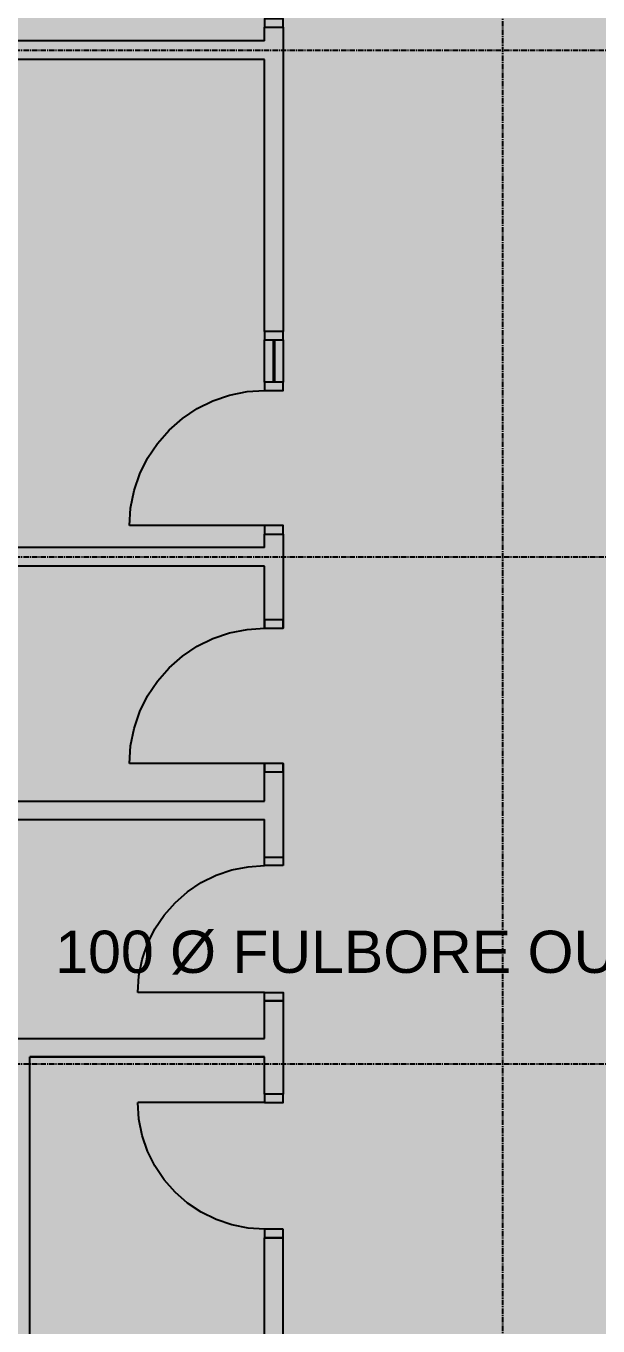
# Model space of a CAD drawing. Header units: millimetres. Extents: x -49883 to 118742, y -18440 to 67826.
# Drawn here: x 36645 to 40030, y 45723 to 53418 of the extents above; entities that cross this region are included whole.
import ezdxf

# ---------------------------------------------------------------- set-up
doc = ezdxf.new("R2010")
doc.units = ezdxf.units.MM
doc.linetypes.add('PCENTRE', pattern=[50.8, 31.75, -6.35, 6.35, -6.35])
doc.linetypes.add('PCENTRE2', pattern=[28.575, 19.05, -3.175, 3.175, -3.175])
for name, color, linetype in [('Boundaries_and_building_grids', 140, 'PCENTRE2'), ('Fourth Floor - Hatch', 1, 'Continuous'), ('Fourth Floor - Text and Leaders', 1, 'Continuous'), ('Third Floor - Doors Windows and Openings', 1, 'Continuous'), ('Third Floor - Structural Members', 5, 'Continuous'), ('Third Floor - Walls', 3, 'Continuous')]:
    doc.layers.add(name, color=color, linetype=linetype)
doc.styles.add('Arial1', font='arial.ttf')

msp = doc.modelspace()

# ---------------------------------------------------------------- hatches: boundary and pattern name
at = {"layer": 'Fourth Floor - Hatch', "linetype": 'Continuous'}
h = msp.add_hatch(dxfattribs=at)
h.set_pattern_fill('ANGLE', color=61, scale=45, style=0)
h.set_pattern_definition([(0, (0, 0), (0, 314.325), [228.6, -85.725]), (90, (0, 0), (-314.325, 2e-14), [228.6, -85.725])])
h.paths.add_polyline_path([(33617.2, 65175.7), (45317.2, 65175.7), (45317.2, 36985.7), (33617.2, 36985.7), (33617.2, 37025.7), (33127.2, 37025.7), (33127.2, 42525.7), (33617.2, 42525.7)])
h.paths.add_polyline_path([(36537.2, 44490.7), (38297.2, 44490.7), (38297.2, 41260.7), (36537.2, 41260.7)])

# ---------------------------------------------------------------- linework, layer by layer
at = {"layer": 'Boundaries_and_building_grids', "color": 140, "linetype": 'PCENTRE', "lineweight": -3}
for p, q in [((39467.2, -6274.3), (39467.2, 67825.7)), ((-49882.8, 53275.7), (47817.2, 53275.7)), ((-49882.8, 50275.7), (47817.2, 50275.7)), ((-49882.8, 47275.7), (47817.2, 47275.7))]:
    msp.add_line(p, q, dxfattribs=at)
at = {"layer": 'Third Floor - Doors Windows and Openings', "linetype": 'Continuous'}
for p, q in [((38057.2, 51310.7, 10350), (38057.2, 51560.7, 10350)), ((38107.2, 51560.7, 10350), (38107.2, 51310.7, 10350)), ((38117.2, 51310.7, 10350), (38117.2, 51560.7, 10350)), ((38167.2, 51560.7, 10350), (38167.2, 51310.7, 10350)), ((38057.2, 50460.7, 10350), (37257.2, 50460.7, 10350)), ((38057.2, 49053.7, 10350), (37257.2, 49053.7, 10350)), ((38057.2, 47698.2, 10350), (37307.2, 47698.2, 10350)), ((38057.2, 47045.7, 10350), (37307.2, 47045.7, 10350))]:
    msp.add_line(p, q, dxfattribs=at)
at = {"layer": 'Third Floor - Doors Windows and Openings'}
for p, q in [((37850.1, 51233.5, 10350), (37952.8, 51253.9, 10350)), ((37952.8, 51253.9, 10350), (38057.2, 51260.7, 10350)), ((37657.2, 51153.5, 10350), (37751, 51199.8, 10350)), ((37751, 51199.8, 10350), (37850.1, 51233.5, 10350)), ((37491.5, 51026.4, 10350), (37570.2, 51095.4, 10350)), ((37570.2, 51095.4, 10350), (37657.2, 51153.5, 10350)), ((37422.5, 50947.7, 10350), (37491.5, 51026.4, 10350)), ((37364.4, 50860.7, 10350), (37422.5, 50947.7, 10350)), ((37318.1, 50766.9, 10350), (37364.4, 50860.7, 10350)), ((37284.5, 50667.8, 10350), (37318.1, 50766.9, 10350)), ((37264, 50565.1, 10350), (37284.5, 50667.8, 10350)), ((37257.2, 50460.7, 10350), (37264, 50565.1, 10350)), ((37657.2, 49746.5, 10350), (37751, 49792.8, 10350)), ((37751, 49792.8, 10350), (37850.1, 49826.4, 10350)), ((37850.1, 49826.4, 10350), (37952.8, 49846.8, 10350)), ((37952.8, 49846.8, 10350), (38057.2, 49853.7, 10350)), ((37570.2, 49688.4, 10350), (37657.2, 49746.5, 10350)), ((37491.5, 49619.4, 10350), (37570.2, 49688.4, 10350)), ((37422.5, 49540.7, 10350), (37491.5, 49619.4, 10350)), ((37364.4, 49453.7, 10350), (37422.5, 49540.7, 10350)), ((37318.1, 49359.8, 10350), (37364.4, 49453.7, 10350)), ((37284.5, 49260.7, 10350), (37318.1, 49359.8, 10350)), ((37264, 49158.1, 10350), (37284.5, 49260.7, 10350)), ((37257.2, 49053.7, 10350), (37264, 49158.1, 10350)), ((37770.2, 48391.1, 10350), (37863.1, 48422.7, 10350)), ((37863.1, 48422.7, 10350), (37959.3, 48441.8, 10350)), ((37959.3, 48441.8, 10350), (38057.2, 48448.2, 10350)), ((37600.6, 48293.2, 10350), (37682.2, 48347.7, 10350)), ((37682.2, 48347.7, 10350), (37770.2, 48391.1, 10350)), ((37526.9, 48228.6, 10350), (37600.6, 48293.2, 10350)), ((37462.2, 48154.8, 10350), (37526.9, 48228.6, 10350)), ((37407.7, 48073.2, 10350), (37462.2, 48154.8, 10350)), ((37364.3, 47985.2, 10350), (37407.7, 48073.2, 10350)), ((37332.8, 47892.3, 10350), (37364.3, 47985.2, 10350)), ((37313.6, 47796.1, 10350), (37332.8, 47892.3, 10350)), ((37307.2, 47698.2, 10350), (37313.6, 47796.1, 10350)), ((37313.6, 46947.8, 10350), (37307.2, 47045.7, 10350)), ((37332.8, 46851.6, 10350), (37313.6, 46947.8, 10350)), ((37364.3, 46758.7, 10350), (37332.8, 46851.6, 10350)), ((37407.7, 46670.7, 10350), (37364.3, 46758.7, 10350)), ((37462.2, 46589.2, 10350), (37407.7, 46670.7, 10350)), ((37526.9, 46515.4, 10350), (37462.2, 46589.2, 10350)), ((37600.6, 46450.7, 10350), (37526.9, 46515.4, 10350)), ((37682.2, 46396.2, 10350), (37600.6, 46450.7, 10350)), ((37770.2, 46352.8, 10350), (37682.2, 46396.2, 10350)), ((37863.1, 46321.3, 10350), (37770.2, 46352.8, 10350)), ((37959.3, 46302.1, 10350), (37863.1, 46321.3, 10350)), ((38057.2, 46295.7, 10350), (37959.3, 46302.1, 10350))]:
    msp.add_line(p, q, dxfattribs=at)
at = {"layer": 'Third Floor - Doors Windows and Openings', "linetype": 'Continuous', "elevation": 10350}
for points in [[(38057.2, 53410.7), (38167.2, 53410.7), (38167.2, 53460.7), (38057.2, 53460.7), (38057.2, 53410.7)], [(38057.2, 51560.7), (38167.2, 51560.7), (38167.2, 51610.7), (38057.2, 51610.7), (38057.2, 51560.7)], [(38057.2, 51260.7), (38167.2, 51260.7), (38167.2, 51310.7), (38057.2, 51310.7), (38057.2, 51260.7)], [(38057.2, 50410.7), (38167.2, 50410.7), (38167.2, 50460.7), (38057.2, 50460.7), (38057.2, 50410.7)], [(38057.2, 49853.7), (38167.2, 49853.7), (38167.2, 49903.7), (38057.2, 49903.7), (38057.2, 49853.7)], [(38057.2, 49003.7), (38167.2, 49003.7), (38167.2, 49053.7), (38057.2, 49053.7), (38057.2, 49003.7)], [(38167.2, 48448.2), (38057.2, 48448.2), (38057.2, 48498.2), (38167.2, 48498.2), (38167.2, 48448.2)], [(38167.2, 47648.2), (38057.2, 47648.2), (38057.2, 47698.2), (38167.2, 47698.2), (38167.2, 47648.2)], [(38167.2, 47095.7), (38057.2, 47095.7), (38057.2, 47045.7), (38167.2, 47045.7), (38167.2, 47095.7)], [(38167.2, 46295.7), (38057.2, 46295.7), (38057.2, 46245.7), (38167.2, 46245.7), (38167.2, 46295.7)]]:
    msp.add_lwpolyline(points, dxfattribs=at)
at = {"layer": 'Third Floor - Structural Members', "color": 5, "linetype": 'Continuous'}
msp.add_line((36667.2, 47315.7, 10350), (38057.2, 47315.7, 10350), dxfattribs=at)
at = {"layer": 'Third Floor - Walls', "color": 2, "linetype": 'Continuous'}
for p, q in [((38057.2, 53330.7, 10350), (38057.2, 53410.7, 10350)), ((38057.2, 53330.7, 10350), (33467.2, 53330.7, 10350)), ((38057.2, 53220.7, 10350), (33467.2, 53220.7, 10350)), ((38057.2, 51610.7, 10350), (38057.2, 53220.7, 10350)), ((38167.2, 51610.7, 10350), (38057.2, 51610.7, 10350)), ((38057.2, 50410.7, 10350), (38167.2, 50410.7, 10350)), ((38057.2, 50330.7, 10350), (38057.2, 50410.7, 10350)), ((38167.2, 50410.7, 10350), (38167.2, 49853.7, 10350)), ((38057.2, 50330.7, 10350), (33467.2, 50330.7, 10350)), ((38057.2, 50220.7, 10350), (33467.2, 50220.7, 10350)), ((38057.2, 49853.7, 10350), (38057.2, 50220.7, 10350)), ((38057.2, 48830.7, 10350), (38057.2, 49053.7, 10350)), ((38167.2, 49053.7, 10350), (38167.2, 48498.2, 10350)), ((33767.2, 48830.7, 10350), (38057.2, 48830.7, 10350)), ((33767.2, 48720.7, 10350), (38057.2, 48720.7, 10350)), ((38057.2, 48498.2, 10350), (38057.2, 48720.7, 10350)), ((38057.2, 48498.2, 10350), (38167.2, 48498.2, 10350))]:
    msp.add_line(p, q, dxfattribs=at)
at = {"layer": 'Third Floor - Walls', "color": 3, "linetype": 'Continuous'}
for p, q in [((38057.2, 47648.2, 10350), (38167.2, 47648.2, 10350)), ((38057.2, 47425.7, 10350), (38057.2, 47648.2, 10350)), ((38167.2, 47648.2, 10350), (38167.2, 47095.7, 10350)), ((36557.2, 47425.7, 10350), (38057.2, 47425.7, 10350)), ((36667.2, 44330.7, 10350), (36667.2, 47315.7, 10350)), ((38057.2, 47315.7, 10350), (36667.2, 47315.7, 10350)), ((38057.2, 47095.7, 10350), (38057.2, 47315.7, 10350)), ((38167.2, 47095.7, 10350), (38057.2, 47095.7, 10350)), ((38057.2, 44330.7, 10350), (38057.2, 46245.7, 10350)), ((38167.2, 46245.7, 10350), (38057.2, 46245.7, 10350)), ((38167.2, 43978.2, 10350), (38167.2, 46245.7, 10350))]:
    msp.add_line(p, q, dxfattribs=at)
at = {"layer": 'Third Floor - Walls', "color": 2, "linetype": 'Continuous', "elevation": 10350}
msp.add_lwpolyline([(38057.2, 53410.7), (38167.2, 53410.7), (38167.2, 51610.7)], dxfattribs=at)

# ---------------------------------------------------------------- texts
at = {"layer": 'Fourth Floor - Text and Leaders', "color": 2, "insert": (36818.2, 48063.2, 13800), "char_height": 250, "attachment_point": 1, "style": 'Arial1'}
msp.add_mtext('100 Ø FULBORE OUTLET AND RW DOWN PIPE', dxfattribs=at)

doc.saveas('drawing.dxf')
